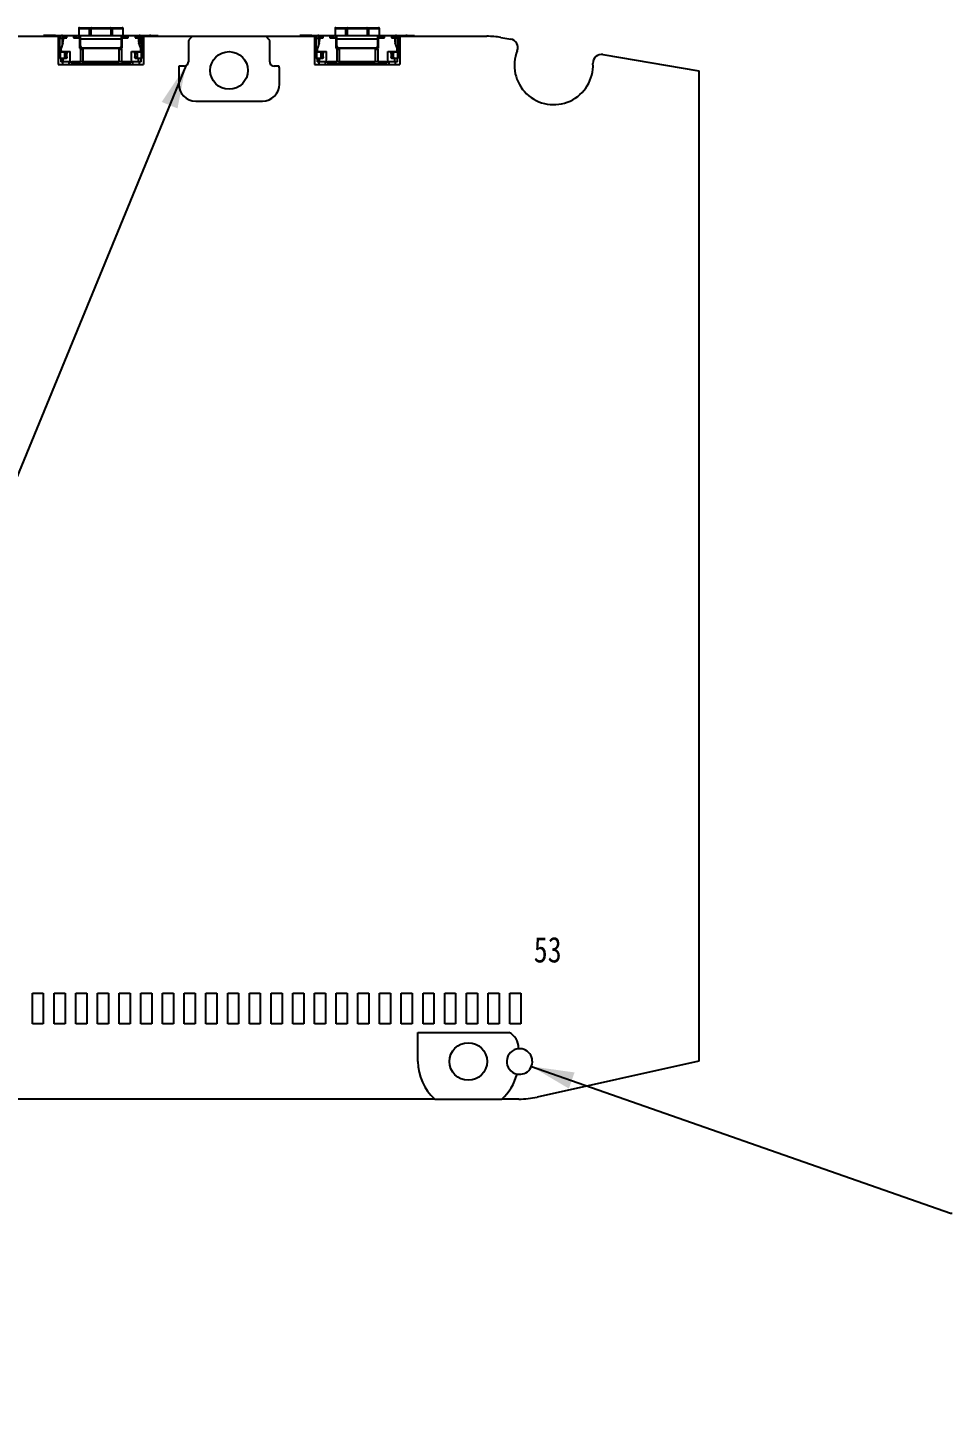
# Model space of a CAD drawing. Header units: millimetres. Extents: x 0 to 420, y 0 to 297.
# Drawn here: x 297.2 to 351.4, y 67 to 148.1 of the extents above; entities that cross this region are included whole.
import ezdxf

# ---------------------------------------------------------------- set-up
doc = ezdxf.new("R2010")
doc.units = ezdxf.units.MM
doc.header["$LTSCALE"] = 23.1
doc.layers.get('0').update_dxf_attribs({"linetype": 'CONTINUOUS'})
doc.styles.get("Standard").update_dxf_attribs({"font": 'txt', "width": 0.8})
doc.dimstyles.get("Standard").update_dxf_attribs({"dimtxt": 3, "dimasz": 2.5, "dimexe": 1.5, "dimexo": 0.4, "dimtad": 1, "dimzin": 0, "dimdsep": 46, "dimtxsty": 'STANDARD', "dimblk": '_FILLED', "dimblk1": '_FILLED', "dimblk2": '_FILLED', "dimcen": 0.09, "dimazin": 0, "dimtol": 1, "dimtp": 0.01, "dimtm": 0.01, "dimtfac": 1, "dimtofl": 0, "dimtmove": 0, "dimatfit": 3, "dimldrblk": '_FILLED', "dimfxl": 1, "dimtolj": 1, "dimtzin": 0, "dimarcsym": 0})

# ---------------------------------------------------------------- blocks, each defined once
blk = doc.blocks.new('_FILLED')
at = {"color": 0, "linetype": 'BYBLOCK'}
blk.add_solid([(0, 0), (-1, 0.2), (-1, -0.2)], dxfattribs=at)

msp = doc.modelspace()

# ---------------------------------------------------------------- linework, layer by layer
at = {"color": 7, "linetype": 'CONTINUOUS'}
for p, q in [((300.231, 148.072), (300.231, 147.672)), ((300.281, 148.122), (302.781, 148.122)), ((302.831, 147.672), (302.831, 148.072)), ((315.231, 148.072), (315.231, 147.672)), ((315.281, 148.122), (317.781, 148.122)), ((317.831, 147.672), (317.831, 148.072)), ((295.281, 147.622), (299.031, 147.622)), ((298.881, 147.672), (299.289, 147.672)), ((299.031, 147.622), (299.031, 145.972)), ((299.131, 146.316), (299.131, 147.512)), ((299.307, 147.247), (299.201, 146.922)), ((299.201, 146.772), (299.201, 146.922)), ((299.281, 147.168), (299.281, 147.512)), ((299.291, 147.672), (303.771, 147.672)), ((299.291, 147.522), (299.531, 147.522)), ((299.331, 147.522), (299.331, 147.401)), ((299.431, 147.672), (299.431, 147.522)), ((299.931, 147.522), (300.318, 147.522)), ((300.281, 147.522), (300.281, 146.922)), ((300.281, 147.222), (300.331, 147.222)), ((300.281, 146.922), (302.781, 146.922)), ((300.318, 147.672), (300.318, 147.522)), ((300.331, 147.048), (300.331, 147.656)), ((300.361, 146.872), (300.361, 146.922)), ((300.431, 146.948), (302.631, 146.948)), ((300.511, 146.872), (300.511, 146.922)), ((302.551, 146.872), (302.551, 146.922)), ((302.701, 146.872), (302.701, 146.922)), ((302.731, 147.048), (302.731, 147.656)), ((302.731, 147.222), (302.781, 147.222)), ((302.744, 147.522), (302.744, 147.672)), ((302.744, 147.522), (303.131, 147.522)), ((302.781, 146.922), (302.781, 147.522)), ((303.531, 147.522), (303.771, 147.522)), ((303.631, 147.522), (303.631, 147.672)), ((303.731, 147.522), (303.731, 147.401)), ((303.861, 146.922), (303.756, 147.247)), ((303.774, 147.672), (304.181, 147.672)), ((303.781, 147.512), (303.781, 147.168)), ((303.861, 146.772), (303.861, 146.922)), ((303.931, 146.316), (303.931, 147.512)), ((304.031, 147.622), (304.031, 145.972)), ((304.031, 147.622), (306.867, 147.622)), ((311.195, 147.622), (314.031, 147.622)), ((313.881, 147.672), (314.289, 147.672)), ((314.031, 147.622), (314.031, 145.972)), ((314.131, 146.316), (314.131, 147.512)), ((314.307, 147.247), (314.201, 146.922)), ((314.201, 146.772), (314.201, 146.922)), ((314.281, 147.168), (314.281, 147.512)), ((314.291, 147.672), (318.771, 147.672)), ((314.291, 147.522), (314.531, 147.522)), ((314.331, 147.522), (314.331, 147.401)), ((314.431, 147.672), (314.431, 147.522)), ((314.931, 147.522), (315.318, 147.522)), ((315.281, 147.522), (315.281, 146.922)), ((315.281, 147.222), (315.331, 147.222)), ((315.281, 146.922), (317.781, 146.922)), ((315.318, 147.672), (315.318, 147.522)), ((315.331, 147.048), (315.331, 147.656)), ((315.361, 146.872), (315.361, 146.922)), ((315.431, 146.948), (317.631, 146.948)), ((315.511, 146.872), (315.511, 146.922)), ((317.551, 146.872), (317.551, 146.922)), ((317.701, 146.872), (317.701, 146.922)), ((317.731, 147.048), (317.731, 147.656)), ((317.731, 147.222), (317.781, 147.222)), ((317.744, 147.522), (317.744, 147.672)), ((317.744, 147.522), (318.131, 147.522)), ((317.781, 146.922), (317.781, 147.522)), ((318.531, 147.522), (318.771, 147.522)), ((318.631, 147.522), (318.631, 147.672)), ((318.731, 147.522), (318.731, 147.401)), ((318.861, 146.922), (318.756, 147.247)), ((318.774, 147.672), (319.181, 147.672)), ((318.781, 147.512), (318.781, 147.168)), ((318.861, 146.772), (318.861, 146.922)), ((318.931, 146.316), (318.931, 147.512)), ((319.031, 147.622), (319.031, 145.972)), ((319.031, 147.622), (324.114, 147.622)), ((324.943, 147.553), (325.515, 147.457)), ((299.483, 146.316), (299.131, 146.316)), ((299.171, 146.716), (299.483, 146.716)), ((299.181, 146.316), (299.181, 146.122)), ((299.731, 146.122), (299.181, 146.122)), ((299.251, 146.722), (299.731, 146.722)), ((299.281, 146.722), (299.281, 146.716)), ((299.281, 146.122), (299.281, 145.972)), ((299.331, 146.716), (299.331, 146.722)), ((299.331, 146.122), (299.331, 146.316)), ((299.418, 146.416), (299.418, 146.616)), ((299.541, 146.416), (299.541, 146.616)), ((299.681, 145.972), (299.681, 146.122)), ((299.731, 146.122), (299.731, 146.722)), ((299.731, 146.122), (299.831, 146.122)), ((299.831, 146.022), (299.831, 146.122)), ((300.331, 146.121), (299.831, 146.121)), ((300.331, 146.872), (300.331, 146.121)), ((300.331, 146.872), (300.511, 146.872)), ((300.481, 146.142), (300.331, 146.121)), ((300.481, 146.872), (300.481, 146.142)), ((300.481, 146.142), (302.581, 146.142)), ((302.551, 146.872), (302.731, 146.872)), ((302.581, 146.872), (302.581, 146.142)), ((302.731, 146.121), (302.581, 146.142)), ((302.731, 146.872), (302.731, 146.121)), ((303.231, 146.121), (302.731, 146.121)), ((303.231, 146.122), (303.231, 146.022)), ((303.231, 146.122), (303.331, 146.122)), ((303.331, 146.122), (303.331, 146.722)), ((303.331, 146.722), (303.811, 146.722)), ((303.881, 146.122), (303.331, 146.122)), ((303.381, 146.122), (303.381, 145.972)), ((303.522, 146.616), (303.522, 146.416)), ((303.579, 146.716), (303.891, 146.716)), ((303.931, 146.316), (303.579, 146.316)), ((303.644, 146.616), (303.644, 146.416)), ((303.731, 146.716), (303.731, 146.722)), ((303.731, 146.122), (303.731, 146.316)), ((303.781, 146.716), (303.781, 146.722)), ((303.781, 145.972), (303.781, 146.122)), ((303.881, 146.122), (303.881, 146.316)), ((314.483, 146.316), (314.131, 146.316)), ((314.171, 146.716), (314.483, 146.716)), ((314.181, 146.316), (314.181, 146.122)), ((314.731, 146.122), (314.181, 146.122)), ((314.251, 146.722), (314.731, 146.722)), ((314.281, 146.722), (314.281, 146.716)), ((314.281, 146.122), (314.281, 145.972)), ((314.331, 146.716), (314.331, 146.722)), ((314.331, 146.122), (314.331, 146.316)), ((314.418, 146.416), (314.418, 146.616)), ((314.541, 146.416), (314.541, 146.616)), ((314.681, 145.972), (314.681, 146.122)), ((314.731, 146.122), (314.731, 146.722)), ((314.731, 146.122), (314.831, 146.122)), ((314.831, 146.022), (314.831, 146.122)), ((315.331, 146.121), (314.831, 146.121)), ((315.331, 146.872), (315.331, 146.121)), ((315.331, 146.872), (315.511, 146.872)), ((315.481, 146.142), (315.331, 146.121)), ((315.481, 146.872), (315.481, 146.142)), ((315.481, 146.142), (317.581, 146.142)), ((317.551, 146.872), (317.731, 146.872)), ((317.581, 146.872), (317.581, 146.142)), ((317.731, 146.121), (317.581, 146.142)), ((317.731, 146.872), (317.731, 146.121)), ((318.231, 146.121), (317.731, 146.121)), ((318.231, 146.122), (318.231, 146.022)), ((318.231, 146.122), (318.331, 146.122)), ((318.331, 146.122), (318.331, 146.722)), ((318.331, 146.722), (318.811, 146.722)), ((318.881, 146.122), (318.331, 146.122)), ((318.381, 146.122), (318.381, 145.972)), ((318.522, 146.616), (318.522, 146.416)), ((318.579, 146.716), (318.891, 146.716)), ((318.931, 146.316), (318.579, 146.316)), ((318.644, 146.616), (318.644, 146.416)), ((318.731, 146.716), (318.731, 146.722)), ((318.731, 146.122), (318.731, 146.316)), ((318.781, 146.716), (318.781, 146.722)), ((318.781, 145.972), (318.781, 146.122)), ((318.881, 146.122), (318.881, 146.316)), ((330.911, 146.55), (336.531, 145.605)), ((299.031, 145.972), (304.031, 145.972)), ((299.831, 146.022), (303.231, 146.022)), ((300.582, 146.051), (300.438, 146.022)), ((301.05, 146.022), (300.721, 146.054)), ((301.135, 146.022), (301.135, 145.972)), ((302.872, 145.972), (302.872, 146.022)), ((314.031, 145.972), (319.031, 145.972)), ((314.831, 146.022), (318.231, 146.022)), ((315.582, 146.051), (315.438, 146.022)), ((316.05, 146.022), (315.721, 146.054)), ((316.135, 146.022), (316.135, 145.972)), ((317.872, 145.972), (317.872, 146.022)), ((336.531, 145.605), (336.531, 87.639)), ((336.531, 87.639), (327.066, 85.541)), ((321.071, 85.422), (295.991, 85.422)), ((325.983, 85.422), (324.991, 85.422))]:
    msp.add_line(p, q, dxfattribs=at)
at = {"color": 9, "linetype": 'CONTINUOUS'}
for p, q in [((300.231, 148.072), (302.831, 148.072)), ((300.256, 147.672), (300.256, 148.072)), ((300.851, 148.122), (300.851, 147.672)), ((300.946, 148.072), (300.946, 147.672)), ((302.116, 148.072), (302.116, 147.672)), ((302.211, 147.672), (302.211, 148.122)), ((302.806, 148.072), (302.806, 147.672)), ((315.231, 148.072), (317.831, 148.072)), ((315.256, 147.672), (315.256, 148.072)), ((315.851, 148.122), (315.851, 147.672)), ((315.946, 148.072), (315.946, 147.672)), ((317.116, 148.072), (317.116, 147.672)), ((317.211, 147.672), (317.211, 148.122)), ((317.806, 148.072), (317.806, 147.672)), ((298.681, 147.672), (298.681, 147.622)), ((299.131, 147.512), (299.281, 147.512)), ((299.231, 147.672), (299.231, 147.66)), ((299.291, 147.672), (299.291, 147.522)), ((299.331, 147.672), (299.331, 147.522)), ((299.531, 147.522), (299.531, 147.672)), ((299.931, 147.672), (299.931, 147.522)), ((300.028, 147.522), (300.028, 147.672)), ((300.125, 147.522), (300.125, 147.672)), ((300.231, 147.672), (300.231, 147.522)), ((300.331, 147.472), (302.731, 147.472)), ((302.831, 147.522), (302.831, 147.672)), ((302.937, 147.672), (302.937, 147.522)), ((303.034, 147.522), (303.034, 147.672)), ((303.131, 147.522), (303.131, 147.672)), ((303.531, 147.672), (303.531, 147.522)), ((303.731, 147.522), (303.731, 147.672)), ((303.771, 147.672), (303.771, 147.522)), ((303.931, 147.512), (303.781, 147.512)), ((303.831, 147.66), (303.831, 147.672)), ((304.381, 147.672), (304.381, 147.622)), ((313.681, 147.672), (313.681, 147.622)), ((314.131, 147.512), (314.281, 147.512)), ((314.231, 147.672), (314.231, 147.66)), ((314.291, 147.672), (314.291, 147.522)), ((314.331, 147.672), (314.331, 147.522)), ((314.531, 147.522), (314.531, 147.672)), ((314.931, 147.672), (314.931, 147.522)), ((315.028, 147.522), (315.028, 147.672)), ((315.125, 147.522), (315.125, 147.672)), ((315.231, 147.672), (315.231, 147.522)), ((315.331, 147.472), (317.731, 147.472)), ((317.831, 147.522), (317.831, 147.672)), ((317.937, 147.672), (317.937, 147.522)), ((318.034, 147.522), (318.034, 147.672)), ((318.131, 147.522), (318.131, 147.672)), ((318.531, 147.672), (318.531, 147.522)), ((318.731, 147.522), (318.731, 147.672)), ((318.771, 147.672), (318.771, 147.522)), ((318.931, 147.512), (318.781, 147.512)), ((318.831, 147.66), (318.831, 147.672)), ((319.381, 147.672), (319.381, 147.622)), ((299.201, 146.861), (299.131, 146.861)), ((299.201, 146.794), (299.131, 146.794)), ((299.167, 146.316), (299.167, 146.715)), ((299.418, 146.616), (299.541, 146.616)), ((299.541, 146.416), (299.418, 146.416)), ((303.522, 146.616), (303.644, 146.616)), ((303.644, 146.416), (303.522, 146.416)), ((303.931, 146.861), (303.861, 146.861)), ((303.861, 146.794), (303.931, 146.794)), ((303.895, 146.715), (303.895, 146.316)), ((314.201, 146.861), (314.131, 146.861)), ((314.201, 146.794), (314.131, 146.794)), ((314.167, 146.316), (314.167, 146.715)), ((314.418, 146.616), (314.541, 146.616)), ((314.541, 146.416), (314.418, 146.416)), ((318.522, 146.616), (318.644, 146.616)), ((318.644, 146.416), (318.522, 146.416)), ((318.931, 146.861), (318.861, 146.861)), ((318.861, 146.794), (318.931, 146.794)), ((318.895, 146.715), (318.895, 146.316)), ((302.277, 146.022), (302.277, 145.972)), ((302.417, 145.972), (302.417, 146.022)), ((317.277, 146.022), (317.277, 145.972)), ((317.417, 145.972), (317.417, 146.022))]:
    msp.add_line(p, q, dxfattribs=at)
at = {"color": 4, "linetype": 'CONTINUOUS'}
for p, q in [((298.881, 147.672), (298.181, 147.672)), ((304.181, 147.672), (304.881, 147.672)), ((306.653, 147.361), (306.653, 146.129)), ((306.867, 147.622), (311.195, 147.622)), ((311.41, 146.129), (311.41, 147.361)), ((313.881, 147.672), (313.181, 147.672)), ((319.181, 147.672), (319.881, 147.672)), ((306.085, 145.622), (306.085, 144.822)), ((306.399, 145.879), (306.096, 145.879)), ((311.966, 145.879), (311.664, 145.879)), ((311.978, 144.822), (311.978, 145.622)), ((307.081, 143.826), (310.981, 143.826)), ((297.521, 91.622), (298.161, 91.622)), ((297.521, 89.822), (297.521, 91.622)), ((298.161, 91.622), (298.161, 89.822)), ((298.791, 91.622), (299.431, 91.622)), ((298.791, 89.822), (298.791, 91.622)), ((299.431, 91.622), (299.431, 89.822)), ((300.061, 91.622), (300.701, 91.622)), ((300.061, 89.822), (300.061, 91.622)), ((300.701, 91.622), (300.701, 89.822)), ((301.331, 91.622), (301.971, 91.622)), ((301.331, 89.822), (301.331, 91.622)), ((301.971, 91.622), (301.971, 89.822)), ((302.601, 91.622), (303.241, 91.622)), ((302.601, 89.822), (302.601, 91.622)), ((303.241, 91.622), (303.241, 89.822)), ((303.871, 91.622), (304.511, 91.622)), ((303.871, 89.822), (303.871, 91.622)), ((304.511, 91.622), (304.511, 89.822)), ((305.141, 91.622), (305.781, 91.622)), ((305.141, 89.822), (305.141, 91.622)), ((305.781, 91.622), (305.781, 89.822)), ((306.411, 91.622), (307.051, 91.622)), ((306.411, 89.822), (306.411, 91.622)), ((307.051, 91.622), (307.051, 89.822)), ((307.681, 91.622), (308.321, 91.622)), ((307.681, 89.822), (307.681, 91.622)), ((308.321, 91.622), (308.321, 89.822)), ((308.951, 91.622), (309.591, 91.622)), ((308.951, 89.822), (308.951, 91.622)), ((309.591, 91.622), (309.591, 89.822)), ((310.221, 91.622), (310.861, 91.622)), ((310.221, 89.822), (310.221, 91.622)), ((310.861, 91.622), (310.861, 89.822)), ((311.491, 91.622), (312.131, 91.622)), ((311.491, 89.822), (311.491, 91.622)), ((312.131, 91.622), (312.131, 89.822)), ((312.761, 91.622), (313.401, 91.622)), ((312.761, 89.822), (312.761, 91.622)), ((313.401, 91.622), (313.401, 89.822)), ((314.031, 91.622), (314.671, 91.622)), ((314.031, 89.822), (314.031, 91.622)), ((314.671, 91.622), (314.671, 89.822)), ((315.301, 91.622), (315.941, 91.622)), ((315.301, 89.822), (315.301, 91.622)), ((315.941, 91.622), (315.941, 89.822)), ((316.571, 91.622), (317.211, 91.622)), ((316.571, 89.822), (316.571, 91.622)), ((317.211, 91.622), (317.211, 89.822)), ((317.841, 91.622), (318.481, 91.622)), ((317.841, 89.822), (317.841, 91.622)), ((318.481, 91.622), (318.481, 89.822)), ((319.111, 91.622), (319.751, 91.622)), ((319.111, 89.822), (319.111, 91.622)), ((319.751, 91.622), (319.751, 89.822)), ((320.381, 91.622), (321.021, 91.622)), ((320.381, 89.822), (320.381, 91.622)), ((321.021, 91.622), (321.021, 89.822)), ((321.651, 91.622), (322.291, 91.622)), ((321.651, 89.822), (321.651, 91.622)), ((322.291, 91.622), (322.291, 89.822)), ((322.921, 91.622), (323.561, 91.622)), ((322.921, 89.822), (322.921, 91.622)), ((323.561, 91.622), (323.561, 89.822)), ((324.191, 91.622), (324.831, 91.622)), ((324.191, 89.822), (324.191, 91.622)), ((324.831, 91.622), (324.831, 89.822)), ((325.461, 91.622), (326.101, 91.622)), ((325.461, 89.822), (325.461, 91.622)), ((326.101, 91.622), (326.101, 89.822)), ((298.161, 89.822), (297.521, 89.822)), ((299.431, 89.822), (298.791, 89.822)), ((300.701, 89.822), (300.061, 89.822)), ((301.971, 89.822), (301.331, 89.822)), ((303.241, 89.822), (302.601, 89.822)), ((304.511, 89.822), (303.871, 89.822)), ((305.781, 89.822), (305.141, 89.822)), ((307.051, 89.822), (306.411, 89.822)), ((308.321, 89.822), (307.681, 89.822)), ((309.591, 89.822), (308.951, 89.822)), ((310.861, 89.822), (310.221, 89.822)), ((312.131, 89.822), (311.491, 89.822)), ((313.401, 89.822), (312.761, 89.822)), ((314.671, 89.822), (314.031, 89.822)), ((315.941, 89.822), (315.301, 89.822)), ((317.211, 89.822), (316.571, 89.822)), ((318.481, 89.822), (317.841, 89.822)), ((319.751, 89.822), (319.111, 89.822)), ((320.085, 89.322), (325.409, 89.322)), ((320.085, 87.622), (320.085, 89.322)), ((321.021, 89.822), (320.381, 89.822)), ((322.291, 89.822), (321.651, 89.822)), ((323.561, 89.822), (322.921, 89.822)), ((324.831, 89.822), (324.191, 89.822)), ((326.101, 89.822), (325.461, 89.822)), ((325.978, 88.422), (325.978, 88.37)), ((321.071, 85.422), (324.991, 85.422))]:
    msp.add_line(p, q, dxfattribs=at)
at = {"color": 7, "linetype": 'CONTINUOUS'}
for centre in [(309.031, 145.622), (323.031, 87.622)]:
    msp.add_circle(centre, 1.1, dxfattribs=at)
for centre, radius, start, end in [((300.281, 148.072), 0.05, 90, 180), ((302.781, 148.072), 0.05, 0, 90), ((315.281, 148.072), 0.05, 90, 180), ((317.781, 148.072), 0.05, 0, 90), ((298.681, 147.472), 0.2, 90, 131.28285), ((299.291, 147.512), 0.16, 90, 180), ((299.291, 147.512), 0.01, 90, 180), ((298.831, 147.401), 0.5, 342, 360), ((300.431, 147.048), 0.1, 180, 270), ((301.006, 146.972), 0.05, 208.27933, 270), ((302.056, 146.972), 0.05, 270, 331.72067), ((302.631, 147.048), 0.1, 270, 360), ((304.231, 147.401), 0.5, 180, 198.00416), ((303.771, 147.512), 0.16, 0, 90), ((303.771, 147.512), 0.01, 0, 90), ((304.381, 147.472), 0.2, 48.71714, 90), ((313.681, 147.472), 0.2, 90, 131.28285), ((314.291, 147.512), 0.16, 90, 180), ((314.291, 147.512), 0.01, 90, 180), ((313.831, 147.401), 0.5, 342, 360), ((315.431, 147.048), 0.1, 180, 270), ((316.006, 146.972), 0.05, 208.27933, 270), ((317.056, 146.972), 0.05, 270, 331.72067), ((317.631, 147.048), 0.1, 270, 360), ((319.231, 147.401), 0.5, 180, 198.00416), ((318.771, 147.512), 0.16, 0, 90), ((318.771, 147.512), 0.01, 0, 90), ((319.381, 147.472), 0.2, 48.71714, 90), ((324.114, 142.622), 5, 80.45897, 90), ((325.432, 146.964), 0.5, 338.16189, 80.45897), ((299.171, 146.683), 0.0331, 90.00858, 96.25713), ((299.251, 146.772), 0.05, 180, 270), ((303.811, 146.772), 0.05, 270, 360), ((303.891, 146.683), 0.0331, 83.74287, 89.99142), ((314.171, 146.683), 0.0331, 90.00858, 96.25713), ((314.251, 146.772), 0.05, 180, 270), ((318.811, 146.772), 0.05, 270, 360), ((318.891, 146.683), 0.0331, 83.74287, 89.99142), ((328.031, 145.922), 2.3, 158.16189, 2.75605), ((330.828, 146.057), 0.5, 80.45897, 182.75605), ((326.031, 87.622), 0.75, 258.71523, 94.08988), ((325.983, 90.422), 5, 270, 282.5)]:
    msp.add_arc(centre, radius, start, end, dxfattribs=at)
at = {"color": 4, "linetype": 'CONTINUOUS'}
for centre, radius, start, end in [((309.031, 145.622), 2.947, 137.25245, 143.82506), ((309.031, 145.622), 2.947, 36.17494, 42.74755), ((309.031, 145.622), 2.947, 174.99862, 180), ((309.031, 145.622), 2.947, 0, 5.00138), ((307.081, 144.822), 0.997, 180, 270), ((310.981, 144.822), 0.997, 270, 360), ((324.981, 88.422), 0.997, 0, 64.57565), ((326.031, 87.622), 0.75, 94.08988, 258.71523), ((323.031, 87.622), 2.947, 180, 228.3007), ((323.031, 87.622), 2.947, 311.6993, 345.54512)]:
    msp.add_arc(centre, radius, start, end, dxfattribs=at)
at = {"color": 7, "linetype": 'CONTINUOUS'}
for centre in [(300.664, 146.043), (315.664, 146.043)]:
    msp.add_ellipse(centre, major_axis=(0.1, 0), ratio=0.137931, start_param=0.959931, end_param=2.530727, dxfattribs=at)
at = {"color": 9, "linetype": 'CONTINUOUS'}
for points, knots in [([(300.281, 148.122), (300.279, 148.122), (300.276, 148.121), (300.271, 148.118), (300.267, 148.114), (300.262, 148.105), (300.257, 148.091), (300.256, 148.079), (300.256, 148.072)], [0, 0, 0, 0, 0.082472, 0.173433, 0.277989, 0.398267, 0.681528, 1, 1, 1, 1]), ([(300.973, 148.122), (300.971, 148.122), (300.968, 148.121), (300.962, 148.118), (300.958, 148.114), (300.952, 148.105), (300.947, 148.091), (300.946, 148.079), (300.946, 148.072)], [0, 0, 0, 0, 0.087228, 0.181867, 0.288552, 0.409293, 0.688536, 1, 1, 1, 1]), ([(302.116, 148.072), (302.116, 148.079), (302.115, 148.091), (302.11, 148.105), (302.104, 148.114), (302.1, 148.118), (302.094, 148.121), (302.091, 148.122), (302.089, 148.122)], [0, 0, 0, 0, 0.311464, 0.590707, 0.711448, 0.818133, 0.912772, 1, 1, 1, 1]), ([(302.806, 148.072), (302.806, 148.079), (302.805, 148.091), (302.801, 148.105), (302.795, 148.114), (302.791, 148.118), (302.786, 148.121), (302.783, 148.122), (302.781, 148.122)], [0, 0, 0, 0, 0.318472, 0.601733, 0.722011, 0.826567, 0.917528, 1, 1, 1, 1]), ([(315.281, 148.122), (315.279, 148.122), (315.276, 148.121), (315.271, 148.118), (315.267, 148.114), (315.262, 148.105), (315.257, 148.091), (315.256, 148.079), (315.256, 148.072)], [0, 0, 0, 0, 0.082472, 0.173433, 0.277989, 0.398267, 0.681528, 1, 1, 1, 1]), ([(315.973, 148.122), (315.971, 148.122), (315.968, 148.121), (315.962, 148.118), (315.958, 148.114), (315.952, 148.105), (315.947, 148.091), (315.946, 148.079), (315.946, 148.072)], [0, 0, 0, 0, 0.087228, 0.181867, 0.288552, 0.409293, 0.688536, 1, 1, 1, 1]), ([(317.116, 148.072), (317.116, 148.079), (317.115, 148.091), (317.11, 148.105), (317.104, 148.114), (317.1, 148.118), (317.094, 148.121), (317.091, 148.122), (317.089, 148.122)], [0, 0, 0, 0, 0.311464, 0.590707, 0.711448, 0.818133, 0.912772, 1, 1, 1, 1]), ([(317.806, 148.072), (317.806, 148.079), (317.805, 148.091), (317.801, 148.105), (317.795, 148.114), (317.791, 148.118), (317.786, 148.121), (317.783, 148.122), (317.781, 148.122)], [0, 0, 0, 0, 0.318472, 0.601733, 0.722011, 0.826567, 0.917528, 1, 1, 1, 1])]:
    msp.add_open_spline(points, degree=3, knots=knots, dxfattribs=at)
at = {"color": 7, "linetype": 'CONTINUOUS'}
for points, knots in [([(300.318, 147.672), (300.319, 147.672), (300.323, 147.672), (300.327, 147.668), (300.33, 147.663), (300.331, 147.659), (300.331, 147.656)], [0, 0, 0, 0, 0.232491, 0.447377, 0.691545, 1, 1, 1, 1]), ([(300.331, 147.518), (300.33, 147.52), (300.327, 147.521), (300.323, 147.522), (300.319, 147.522), (300.318, 147.522)], [0, 0, 0, 0, 0.353448, 0.634536, 1, 1, 1, 1]), ([(302.731, 147.656), (302.731, 147.659), (302.732, 147.663), (302.735, 147.668), (302.739, 147.672), (302.743, 147.672), (302.744, 147.672)], [0, 0, 0, 0, 0.308455, 0.552623, 0.767509, 1, 1, 1, 1]), ([(302.744, 147.522), (302.743, 147.522), (302.74, 147.522), (302.735, 147.521), (302.732, 147.52), (302.731, 147.518)], [0, 0, 0, 0, 0.365464, 0.646552, 1, 1, 1, 1]), ([(315.318, 147.672), (315.319, 147.672), (315.323, 147.672), (315.327, 147.668), (315.33, 147.663), (315.331, 147.659), (315.331, 147.656)], [0, 0, 0, 0, 0.232491, 0.447377, 0.691545, 1, 1, 1, 1]), ([(315.331, 147.518), (315.33, 147.52), (315.327, 147.521), (315.323, 147.522), (315.319, 147.522), (315.318, 147.522)], [0, 0, 0, 0, 0.353448, 0.634536, 1, 1, 1, 1]), ([(317.731, 147.656), (317.731, 147.659), (317.732, 147.663), (317.735, 147.668), (317.739, 147.672), (317.743, 147.672), (317.744, 147.672)], [0, 0, 0, 0, 0.308455, 0.552623, 0.767509, 1, 1, 1, 1]), ([(317.744, 147.522), (317.743, 147.522), (317.74, 147.522), (317.735, 147.521), (317.732, 147.52), (317.731, 147.518)], [0, 0, 0, 0, 0.365464, 0.646552, 1, 1, 1, 1]), ([(299.132, 146.689), (299.132, 146.688), (299.131, 146.684), (299.131, 146.681), (299.131, 146.678)], [0, 0, 0, 0, 0.281034, 1, 1, 1, 1]), ([(299.167, 146.715), (299.159, 146.712), (299.148, 146.706), (299.137, 146.696), (299.133, 146.691), (299.132, 146.689)], [0, 0, 0, 0, 0.598357, 0.820963, 1, 1, 1, 1]), ([(299.418, 146.616), (299.418, 146.629), (299.415, 146.653), (299.405, 146.681), (299.393, 146.699), (299.383, 146.708), (299.372, 146.714), (299.364, 146.716), (299.36, 146.716)], [0, 0, 0, 0, 0.30692, 0.583674, 0.704566, 0.812547, 0.909609, 1, 1, 1, 1]), ([(299.36, 146.316), (299.364, 146.316), (299.372, 146.317), (299.383, 146.323), (299.393, 146.333), (299.405, 146.35), (299.415, 146.378), (299.418, 146.403), (299.418, 146.416)], [0, 0, 0, 0, 0.090391, 0.187453, 0.295434, 0.416326, 0.69308, 1, 1, 1, 1]), ([(299.483, 146.716), (299.487, 146.716), (299.495, 146.714), (299.506, 146.708), (299.516, 146.699), (299.528, 146.681), (299.538, 146.653), (299.541, 146.629), (299.541, 146.616)], [0, 0, 0, 0, 0.090391, 0.187453, 0.295434, 0.416326, 0.69308, 1, 1, 1, 1]), ([(299.541, 146.416), (299.541, 146.403), (299.538, 146.378), (299.528, 146.35), (299.516, 146.333), (299.506, 146.323), (299.495, 146.317), (299.487, 146.316), (299.483, 146.316)], [0, 0, 0, 0, 0.30692, 0.583674, 0.704566, 0.812547, 0.909609, 1, 1, 1, 1]), ([(303.522, 146.616), (303.522, 146.629), (303.524, 146.653), (303.534, 146.681), (303.546, 146.699), (303.556, 146.708), (303.567, 146.714), (303.575, 146.716), (303.579, 146.716)], [0, 0, 0, 0, 0.30692, 0.583674, 0.704566, 0.812547, 0.909609, 1, 1, 1, 1]), ([(303.579, 146.316), (303.575, 146.316), (303.567, 146.317), (303.556, 146.323), (303.546, 146.333), (303.534, 146.35), (303.524, 146.378), (303.522, 146.403), (303.522, 146.416)], [0, 0, 0, 0, 0.090391, 0.187453, 0.295434, 0.416326, 0.69308, 1, 1, 1, 1]), ([(303.702, 146.716), (303.698, 146.716), (303.69, 146.714), (303.679, 146.708), (303.669, 146.699), (303.657, 146.681), (303.647, 146.653), (303.644, 146.629), (303.644, 146.616)], [0, 0, 0, 0, 0.090391, 0.187453, 0.295434, 0.416326, 0.69308, 1, 1, 1, 1]), ([(303.644, 146.416), (303.644, 146.403), (303.647, 146.378), (303.657, 146.35), (303.669, 146.333), (303.679, 146.323), (303.69, 146.317), (303.698, 146.316), (303.702, 146.316)], [0, 0, 0, 0, 0.30692, 0.583674, 0.704566, 0.812547, 0.909609, 1, 1, 1, 1]), ([(303.93, 146.689), (303.929, 146.691), (303.925, 146.696), (303.914, 146.706), (303.903, 146.712), (303.895, 146.715)], [0, 0, 0, 0, 0.179037, 0.401643, 1, 1, 1, 1]), ([(303.931, 146.678), (303.931, 146.679), (303.931, 146.683), (303.93, 146.686), (303.93, 146.689)], [0, 0, 0, 0, 0.219844, 1, 1, 1, 1]), ([(314.132, 146.689), (314.132, 146.688), (314.131, 146.684), (314.131, 146.681), (314.131, 146.678)], [0, 0, 0, 0, 0.281034, 1, 1, 1, 1]), ([(314.167, 146.715), (314.159, 146.712), (314.148, 146.706), (314.137, 146.696), (314.133, 146.691), (314.132, 146.689)], [0, 0, 0, 0, 0.598357, 0.820963, 1, 1, 1, 1]), ([(314.418, 146.616), (314.418, 146.629), (314.415, 146.653), (314.405, 146.681), (314.393, 146.699), (314.383, 146.708), (314.372, 146.714), (314.364, 146.716), (314.36, 146.716)], [0, 0, 0, 0, 0.30692, 0.583674, 0.704566, 0.812547, 0.909609, 1, 1, 1, 1]), ([(314.36, 146.316), (314.364, 146.316), (314.372, 146.317), (314.383, 146.323), (314.393, 146.333), (314.405, 146.35), (314.415, 146.378), (314.418, 146.403), (314.418, 146.416)], [0, 0, 0, 0, 0.090391, 0.187453, 0.295434, 0.416326, 0.69308, 1, 1, 1, 1]), ([(314.483, 146.716), (314.487, 146.716), (314.495, 146.714), (314.506, 146.708), (314.516, 146.699), (314.528, 146.681), (314.538, 146.653), (314.541, 146.629), (314.541, 146.616)], [0, 0, 0, 0, 0.090391, 0.187453, 0.295434, 0.416326, 0.69308, 1, 1, 1, 1]), ([(314.541, 146.416), (314.541, 146.403), (314.538, 146.378), (314.528, 146.35), (314.516, 146.333), (314.506, 146.323), (314.495, 146.317), (314.487, 146.316), (314.483, 146.316)], [0, 0, 0, 0, 0.30692, 0.583674, 0.704566, 0.812547, 0.909609, 1, 1, 1, 1]), ([(318.522, 146.616), (318.522, 146.629), (318.524, 146.653), (318.534, 146.681), (318.546, 146.699), (318.556, 146.708), (318.567, 146.714), (318.575, 146.716), (318.579, 146.716)], [0, 0, 0, 0, 0.30692, 0.583674, 0.704566, 0.812547, 0.909609, 1, 1, 1, 1]), ([(318.579, 146.316), (318.575, 146.316), (318.567, 146.317), (318.556, 146.323), (318.546, 146.333), (318.534, 146.35), (318.524, 146.378), (318.522, 146.403), (318.522, 146.416)], [0, 0, 0, 0, 0.090391, 0.187453, 0.295434, 0.416326, 0.69308, 1, 1, 1, 1]), ([(318.702, 146.716), (318.698, 146.716), (318.69, 146.714), (318.679, 146.708), (318.669, 146.699), (318.657, 146.681), (318.647, 146.653), (318.644, 146.629), (318.644, 146.616)], [0, 0, 0, 0, 0.090391, 0.187453, 0.295434, 0.416326, 0.69308, 1, 1, 1, 1]), ([(318.644, 146.416), (318.644, 146.403), (318.647, 146.378), (318.657, 146.35), (318.669, 146.333), (318.679, 146.323), (318.69, 146.317), (318.698, 146.316), (318.702, 146.316)], [0, 0, 0, 0, 0.30692, 0.583674, 0.704566, 0.812547, 0.909609, 1, 1, 1, 1]), ([(318.93, 146.689), (318.929, 146.691), (318.925, 146.696), (318.914, 146.706), (318.903, 146.712), (318.895, 146.715)], [0, 0, 0, 0, 0.179037, 0.401643, 1, 1, 1, 1]), ([(318.931, 146.678), (318.931, 146.679), (318.931, 146.683), (318.93, 146.686), (318.93, 146.689)], [0, 0, 0, 0, 0.219844, 1, 1, 1, 1])]:
    msp.add_open_spline(points, degree=3, knots=knots, dxfattribs=at)
at = {"color": 4, "linetype": 'CONTINUOUS'}
for points, knots in [([(306.399, 145.879), (306.443, 145.879), (306.532, 145.902), (306.629, 145.998), (306.653, 146.086), (306.653, 146.129)], [0, 0, 0, 0, 0.337338, 0.669515, 1, 1, 1, 1]), ([(311.41, 146.129), (311.41, 146.086), (311.433, 145.998), (311.53, 145.902), (311.62, 145.879), (311.664, 145.879)], [0, 0, 0, 0, 0.330485, 0.662662, 1, 1, 1, 1])]:
    msp.add_open_spline(points, degree=3, knots=knots, dxfattribs=at)

# ---------------------------------------------------------------- texts
at = {"color": 2, "linetype": 'CONTINUOUS', "insert": (326.862, 94.917), "char_height": 1.5, "width": 2.4, "attachment_point": 1, "line_spacing_factor": 0.9}
msp.add_mtext('53', dxfattribs=at)

# ---------------------------------------------------------------- leaders
at = {"color": 2, "linetype": 'CONTINUOUS'}
for points in [[(306.503, 145.901), (274.061, 66.976), (273.961, 66.976)], [(326.724, 87.335), (351.254, 78.752), (351.354, 78.752)]]:
    msp.add_leader(points, dimstyle='STANDARD', override={"dimtad": 0}, dxfattribs=at)

doc.saveas('drawing.dxf')
